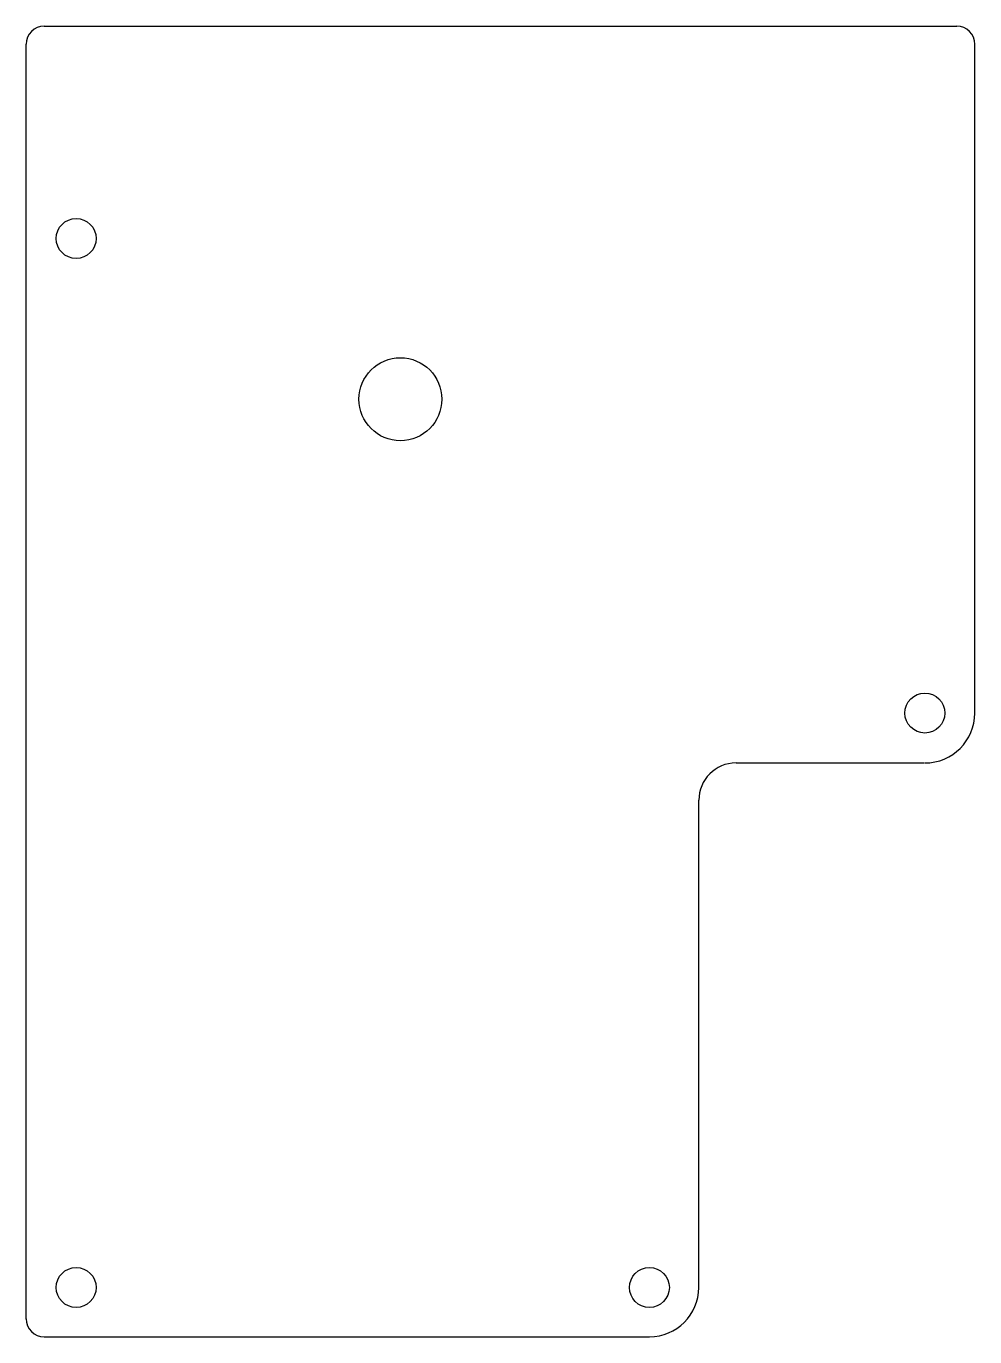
# Model space of a CAD drawing. Header units: millimetres. Extents: x 24 to 100, y 17 to 122.
import ezdxf

# ---------------------------------------------------------------- set-up
doc = ezdxf.new("R2010")
doc.units = ezdxf.units.MM
doc.layers.add('Mechanical6', color=56, linetype='Continuous')

msp = doc.modelspace()

# ---------------------------------------------------------------- linework, layer by layer
at = {"layer": 'Mechanical6'}
for p, q in [((25.3, 122.25), (27.75, 122.25)), ((27.75, 122.25), (98.4, 122.25)), ((23.85, 18.7), (23.85, 120.8)), ((99.85, 67.25), (99.85, 120.8)), ((80.72, 63.25), (95.8, 63.25)), ((77.73, 21.25), (77.75, 60.27)), ((25.3, 17.3), (73.78, 17.3))]:
    msp.add_line(p, q, dxfattribs=at)
for centre, radius in [((27.85, 105.25), 1.6), ((53.83, 92.38), 3.32), ((95.85, 67.25), 1.6), ((27.85, 21.25), 1.6), ((73.78, 21.25), 1.6)]:
    msp.add_circle(centre, radius, dxfattribs=at)
for centre, radius, start, end in [((25.3, 120.8), 1.45, 90, 180), ((98.4, 120.8), 1.45, 0, 90), ((95.85, 67.25), 4, 270, 0), ((80.72, 60.27), 2.98, 90, 180), ((73.78, 21.25), 3.95, 270, 0), ((25.3, 18.75), 1.45, 180, 270)]:
    msp.add_arc(centre, radius, start, end, dxfattribs=at)

doc.saveas('drawing.dxf')
